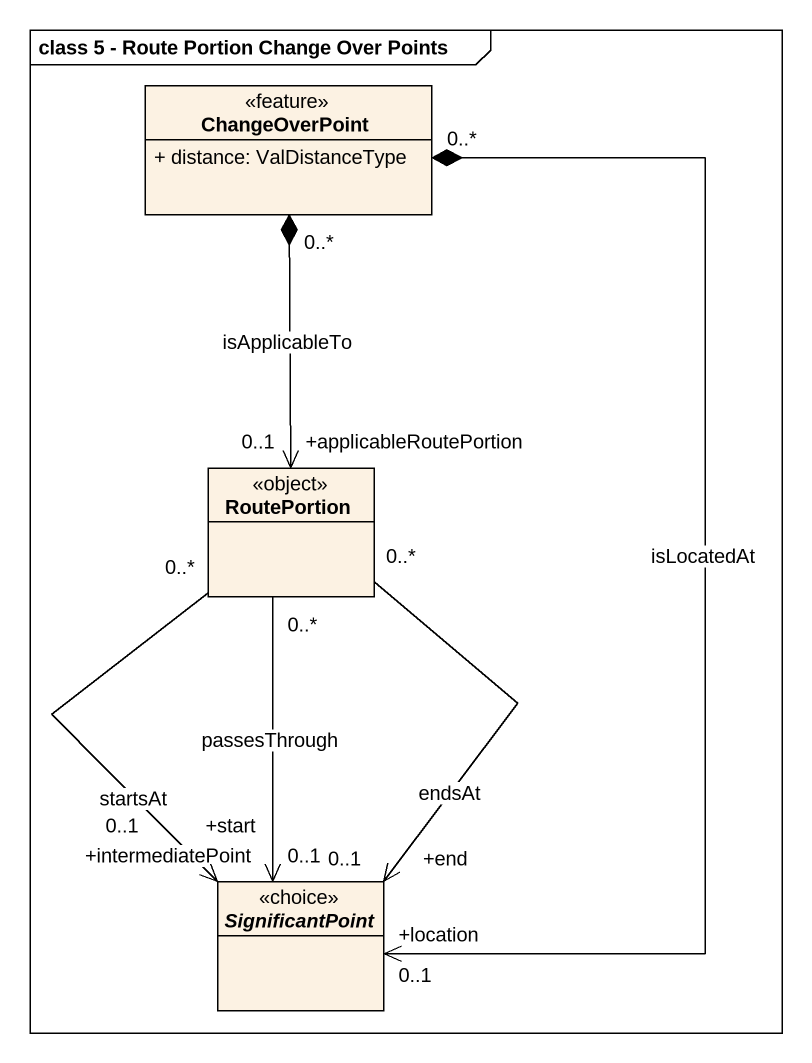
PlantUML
@startuml
mainframe class 5 - Route Portion Change Over Points
hide circle
hide empty members
skinparam classAttributeIconSize 0
class ChangeOverPoint <<feature>> {
  + distance: ValDistanceType
}
class RoutePortion <<object>>
abstract class SignificantPoint <<choice>>
ChangeOverPoint "0..*" *--> "+applicableRoutePortion\n0..1" RoutePortion : isApplicableTo
ChangeOverPoint "0..*" *--> "+location\n0..1" SignificantPoint : isLocatedAt
RoutePortion "0..*" --> "+end\n0..1" SignificantPoint : endsAt
RoutePortion "0..*" --> "+intermediatePoint\n0..1" SignificantPoint : passesThrough
SignificantPoint "+start\n0..1" <-up- "0..*" RoutePortion : startsAt
@enduml
